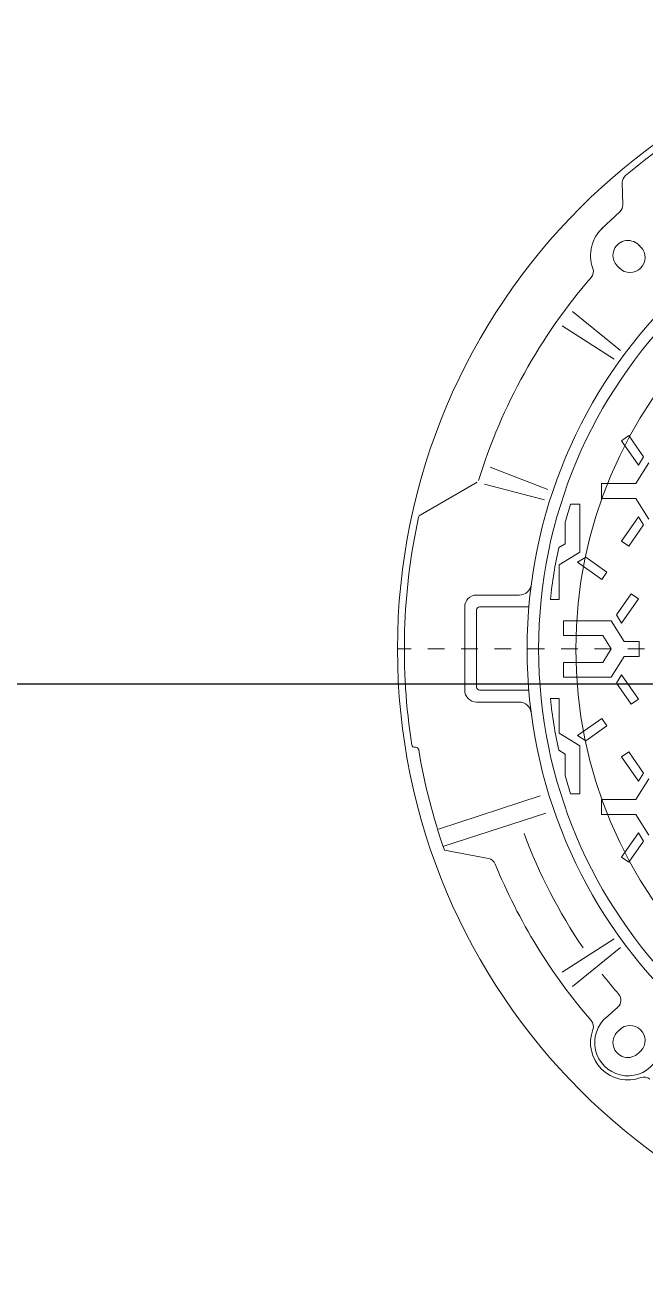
# Model space of a CAD drawing. Header units: millimetres. Extents: x 100 to 1590, y 100 to 694.
# Drawn here: x 1172.92 to 1176.63, y 496.88 to 504.36 of the extents above; entities that cross this region are included whole.
import ezdxf

# ---------------------------------------------------------------- set-up
doc = ezdxf.new("R2010")
doc.units = ezdxf.units.MM
doc.linetypes.add('SGC_DASHDOT', pattern=[1, 0.5, -0.25, 0, -0.25])
doc.layers.add('SGC-Conexoes (Linhas Externas)', color=6, linetype='Continuous', lineweight=9)
doc.layers.add('SGC-EIXOS', color=9, linetype='SGC_DASHDOT', lineweight=9)

# ---------------------------------------------------------------- blocks, each defined once
blk = doc.blocks.new('BB-1-LC01-N0-D0-S0', base_point=(-177731.04, -35526.77))
at = {"layer": 'SGC-Conexoes (Linhas Externas)'}
for p, q in [((-177999.45, -35227.94), (-177999.71, -35212.88)), ((-178013.72, -35244.08), (-178001.35, -35232.45)), ((-177987.28, -35256.28), (-177988.71, -35254.86)), ((-178001.52, -35270.52), (-178002.95, -35269.1)), ((-178000.9, -35325.9), (-178033.2, -35299.6)), ((-178005.18, -35331.79), (-178040.18, -35309.2)), ((-178000.28, -35386.63), (-177995.36, -35383.19)), ((-177988.81, -35403.01), (-178000.28, -35386.63)), ((-177985.38, -35397.44), (-177995.36, -35383.19)), ((-177988.81, -35403.01), (-177985.38, -35397.44)), ((-178049.88, -35419.49), (-178088.73, -35404.46)), ((-177990.53, -35415.37), (-177981.93, -35401.37)), ((-178135.87, -35436.7), (-178097.42, -35414.5)), ((-178052.13, -35426.42), (-178092.39, -35415.75)), ((-178013.74, -35415.37), (-177990.53, -35415.37)), ((-178013.74, -35415.37), (-178013.74, -35416.87)), ((-178013.74, -35415.37), (-178013.74, -35416.87)), ((-178013.74, -35420.37), (-178013.74, -35415.37)), ((-178013.74, -35420.37), (-178013.74, -35425.37)), ((-178028.24, -35429.37), (-178034.61, -35429.37)), ((-178028.24, -35429.37), (-178033.24, -35429.37)), ((-178028.24, -35429.37), (-178029.74, -35429.37)), ((-178028.24, -35429.37), (-178028.24, -35461.56)), ((-178028.24, -35429.37), (-178028.24, -35429.37)), ((-178013.74, -35425.37), (-178013.74, -35423.87)), ((-178013.74, -35425.37), (-177990.53, -35425.37)), ((-178013.74, -35425.37), (-178013.74, -35425.37)), ((-177990.53, -35425.37), (-177981.93, -35439.37)), ((-177988.81, -35437.72), (-178000.28, -35454.1)), ((-177988.81, -35437.72), (-177985.38, -35443.29)), ((-178038.24, -35441.5), (-178038.24, -35455.97)), ((-177985.38, -35443.29), (-177995.36, -35457.54)), ((-178042.47, -35458.57), (-178038.24, -35455.97)), ((-178000.28, -35454.1), (-177995.36, -35457.54)), ((-178042.24, -35470.16), (-178028.24, -35461.56)), ((-178042.24, -35493.37), (-178042.24, -35470.16)), ((-178029.88, -35468.44), (-178024.31, -35465.01)), ((-178029.88, -35468.44), (-178013.5, -35479.91)), ((-178024.31, -35465.01), (-178010.06, -35474.99)), ((-178013.5, -35479.91), (-178010.06, -35474.99)), ((-178003.69, -35503.84), (-177993.71, -35489.59)), ((-177988.79, -35493.03), (-177993.71, -35489.59)), ((-178068.97, -35490.48), (-178097.77, -35490.45)), ((-178042.24, -35493.37), (-178048.1, -35493.37)), ((-178047.24, -35493.37), (-178048.1, -35493.37)), ((-178047.24, -35493.37), (-178042.24, -35493.37)), ((-178042.24, -35493.37), (-178043.74, -35493.37)), ((-178042.24, -35493.37), (-178042.24, -35493.37)), ((-178000.26, -35509.41), (-177988.79, -35493.03)), ((-178105.82, -35554.45), (-178105.78, -35498.45)), ((-178097.82, -35552.45), (-178097.78, -35500.45)), ((-178062.62, -35498.48), (-178095.78, -35498.45)), ((-178000.26, -35509.41), (-178003.69, -35503.84)), ((-178039.34, -35507.77), (-178007.14, -35507.77)), ((-178039.34, -35517.77), (-178039.34, -35507.77)), ((-178039.34, -35507.77), (-178039.34, -35507.77)), ((-178039.34, -35507.77), (-178039.34, -35507.77)), ((-178039.34, -35507.77), (-178039.34, -35509.27)), ((-178039.34, -35512.77), (-178039.34, -35509.27)), ((-178039.34, -35512.77), (-178039.34, -35516.27)), ((-178039.34, -35512.77), (-178039.34, -35515.27)), ((-178039.34, -35512.77), (-178039.34, -35517.77)), ((-177998.54, -35521.77), (-178007.14, -35507.77)), ((-178039.34, -35517.77), (-178039.34, -35515.27)), ((-178039.34, -35517.77), (-178039.34, -35516.52)), ((-178039.34, -35517.77), (-178012.74, -35517.77)), ((-178039.34, -35517.77), (-178014.64, -35517.77)), ((-178007.21, -35526.77), (-178012.74, -35517.77)), ((-177988.4, -35521.77), (-177998.54, -35521.77)), ((-177988.4, -35531.77), (-177988.4, -35521.77)), ((-178007.21, -35526.77), (-178012.74, -35535.77)), ((-177998.54, -35531.77), (-178007.14, -35545.77)), ((-177988.4, -35531.77), (-177998.54, -35531.77)), ((-178039.34, -35535.77), (-178012.74, -35535.77)), ((-178039.34, -35545.77), (-178039.34, -35535.77)), ((-178039.34, -35535.77), (-178039.34, -35537.27)), ((-178039.34, -35545.77), (-178039.34, -35540.77)), ((-178039.34, -35545.77), (-178039.34, -35544.27)), ((-178039.34, -35545.77), (-178007.14, -35545.77)), ((-178039.34, -35545.77), (-178039.34, -35545.77)), ((-178000.26, -35544.12), (-178003.69, -35549.69)), ((-178000.26, -35544.12), (-177988.79, -35560.5)), ((-178062.67, -35554.48), (-178095.82, -35554.45)), ((-178003.69, -35549.69), (-177993.71, -35563.94)), ((-178069.03, -35562.48), (-178097.83, -35562.45)), ((-178042.24, -35560.17), (-178048.1, -35560.17)), ((-178047.24, -35560.17), (-178048.1, -35560.17)), ((-178047.24, -35560.17), (-178042.24, -35560.17)), ((-178042.24, -35560.17), (-178043.74, -35560.17)), ((-178042.24, -35560.17), (-178042.24, -35583.37)), ((-178042.24, -35560.17), (-178042.24, -35560.17)), ((-177988.79, -35560.5), (-177993.71, -35563.94)), ((-178029.88, -35585.09), (-178013.5, -35573.62)), ((-178013.5, -35573.62), (-178010.06, -35578.54)), ((-178024.31, -35588.52), (-178010.06, -35578.54)), ((-178042.24, -35583.37), (-178028.24, -35591.97)), ((-178029.88, -35585.09), (-178024.31, -35588.52)), ((-178042.47, -35594.96), (-178038.24, -35597.57)), ((-178038.24, -35612.03), (-178038.24, -35597.57)), ((-178028.24, -35624.17), (-178028.24, -35591.97)), ((-178000.28, -35599.43), (-177995.36, -35595.99)), ((-177985.38, -35610.24), (-177995.36, -35595.99)), ((-177988.81, -35615.81), (-178000.28, -35599.43)), ((-177990.53, -35628.17), (-177981.93, -35614.17)), ((-177988.81, -35615.81), (-177985.38, -35610.24)), ((-178028.24, -35624.17), (-178034.61, -35624.17)), ((-178028.24, -35624.17), (-178033.24, -35624.17)), ((-178028.24, -35624.17), (-178029.74, -35624.17)), ((-178028.24, -35624.17), (-178028.24, -35624.17)), ((-178123.48, -35647.93), (-178054.96, -35625.67)), ((-178013.74, -35628.17), (-177990.53, -35628.17)), ((-178013.74, -35628.17), (-178013.74, -35629.67)), ((-178013.74, -35633.17), (-178013.74, -35628.17)), ((-178013.74, -35628.17), (-178013.74, -35628.17)), ((-178119.75, -35659.42), (-178051.22, -35637.16)), ((-178013.74, -35633.17), (-178013.74, -35638.17)), ((-178013.74, -35638.17), (-178013.74, -35636.67)), ((-178013.74, -35638.17), (-178013.74, -35636.67)), ((-178013.74, -35638.17), (-177990.53, -35638.17)), ((-177990.53, -35638.17), (-177981.93, -35652.17)), ((-177988.81, -35650.52), (-178000.28, -35666.9)), ((-177985.38, -35656.09), (-177995.36, -35670.34)), ((-177988.81, -35650.52), (-177985.38, -35656.09)), ((-178089.73, -35667.83), (-178119.51, -35662.07)), ((-178000.28, -35666.9), (-177995.36, -35670.34)), ((-178005.18, -35721.74), (-178040.18, -35744.33)), ((-178000.9, -35727.63), (-178033.2, -35753.93)), ((-178011.27, -35775.36), (-178002.66, -35767.72)), ((-178001.52, -35783.01), (-178002.95, -35784.44)), ((-177987.28, -35797.25), (-177988.71, -35798.68))]:
    blk.add_line(p, q, dxfattribs=at)
for radius in [420, 332.79, 325, 300]:
    blk.add_circle((-177731.04, -35526.77), radius, dxfattribs=at)
for centre, radius, start, end in [((-177731.04, -35526.77), 415.39, 104.08951, 129.91049), ((-177993.67, -35212.78), 6.04, 129.91049, 181), ((-178005.49, -35228.04), 6.04, 313.23389, 1), ((-177995.92, -35261.88), 25.18, 131.46778, 200.26359), ((-177995.92, -35261.88), 10.07, 44.22987, 225.77013), ((-177994.5, -35263.31), 10.07, 224.22627, 44.22571), ((-178025.21, -35272.69), 6.04, 319.18297, 20.26359), ((-177731.04, -35526.77), 382.66, 139.18297, 162.75945), ((-177731.04, -35526.77), 318.81, 162.21133, 164.48718), ((-177731.04, -35526.77), 415.39, 167.66285, 188.95467), ((-178134.86, -35438.44), 2.01, 120, 167.66285), ((-177731.04, -35526.77), 318.81, 167.64857, 173.98648), ((-178068.96, -35482.48), 8, 269.95188, 352.53301), ((-178097.78, -35498.45), 8, 89.95188, 179.95188), ((-178095.78, -35500.45), 2, 89.95188, 179.95188), ((-178097.82, -35554.45), 8, 179.95188, 269.95188), ((-178095.82, -35552.45), 2, 179.95188, 269.95188), ((-178069.04, -35570.48), 8, 7.36851, 89.95188), ((-177731.04, -35526.77), 318.81, 186.01352, 192.35143), ((-178139.39, -35590.94), 2.03, 183.95845, 277.83999), ((-178138.75, -35594.93), 2.01, 9.49077, 98), ((-177731.04, -35526.77), 411.36, 189.49077, 199.20361), ((-177731.04, -35526.77), 318.81, 195.51282, 197.78867), ((-177731.04, -35526.77), 357.1, 200.34014, 214.27699), ((-178090.87, -35673.76), 6.04, 22.22011, 79.06303), ((-177731.04, -35526.77), 382.66, 202.22011, 220.81703), ((-177731.04, -35526.77), 357.1, 217.79853, 220.62219), ((-178006.67, -35763.2), 6.04, 311.57553, 40.62219), ((-177995.92, -35791.65), 22.39, 129.86329, 320.13671), ((-177995.92, -35791.65), 25.18, 159.73641, 290.26359), ((-178025.21, -35780.84), 6.04, 339.73641, 40.81703), ((-177994.5, -35790.23), 10.07, 315.77429, 135.77373), ((-177995.92, -35791.65), 10.07, 134.22987, 315.77013), ((-177985.11, -35820.94), 6.04, 49.18297, 110.26359)]:
    blk.add_arc(centre, radius, start, end, dxfattribs=at)
at = {"layer": 'SGC-EIXOS'}
blk.add_line((-177311.04, -35526.77), (-178151.04, -35526.77), dxfattribs=at)

msp = doc.modelspace()

# ---------------------------------------------------------------- linework, layer by layer
at = {"color": 1}
msp.add_line((1083.4683, 500.4133), (1290.7075, 500.4133), dxfattribs=at)

# ---------------------------------------------------------------- block references
at = {"layer": 'SGC-Conexoes (Linhas Externas)', "xscale": 0.008906250000000001, "yscale": 0.008906250000000001, "zscale": 0.008906250000000001}
msp.add_blockref('BB-1-LC01-N0-D0-S0', (1178.8906, 500.6218), dxfattribs=at)

doc.saveas('drawing.dxf')
